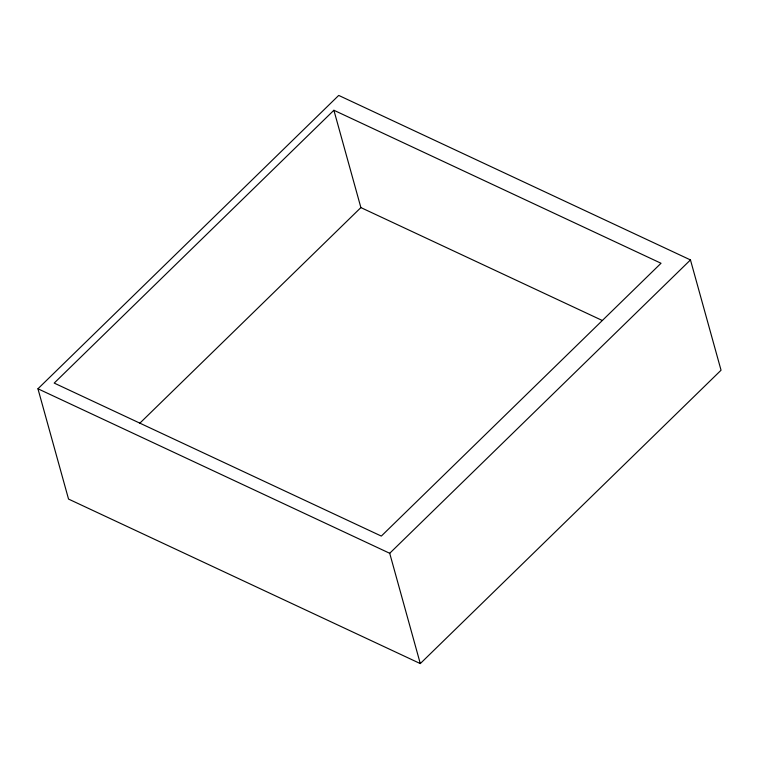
<?xml version="1.0" encoding="UTF-8"?>
<svg xmlns="http://www.w3.org/2000/svg" width="759" height="759" viewBox="0 0 759 759"><rect width="100%" height="100%" fill="white"/><g stroke="black" fill="none" stroke-linecap="round" stroke-linejoin="round"><path stroke-width="1.14" d="M37.95 388.779L338.713 95.416L690.462 259.929L721.05 370.221L420.287 663.584L68.538 499.071L37.95 388.779L389.709 553.283L420.287 663.584M333.894 110.264L54.193 383.086L381.322 536.082L661.023 263.259L333.894 110.264L360.886 207.587L602.21 320.45M139.665 423.361L360.886 207.587M389.709 553.283L690.462 259.929"/></g></svg>
